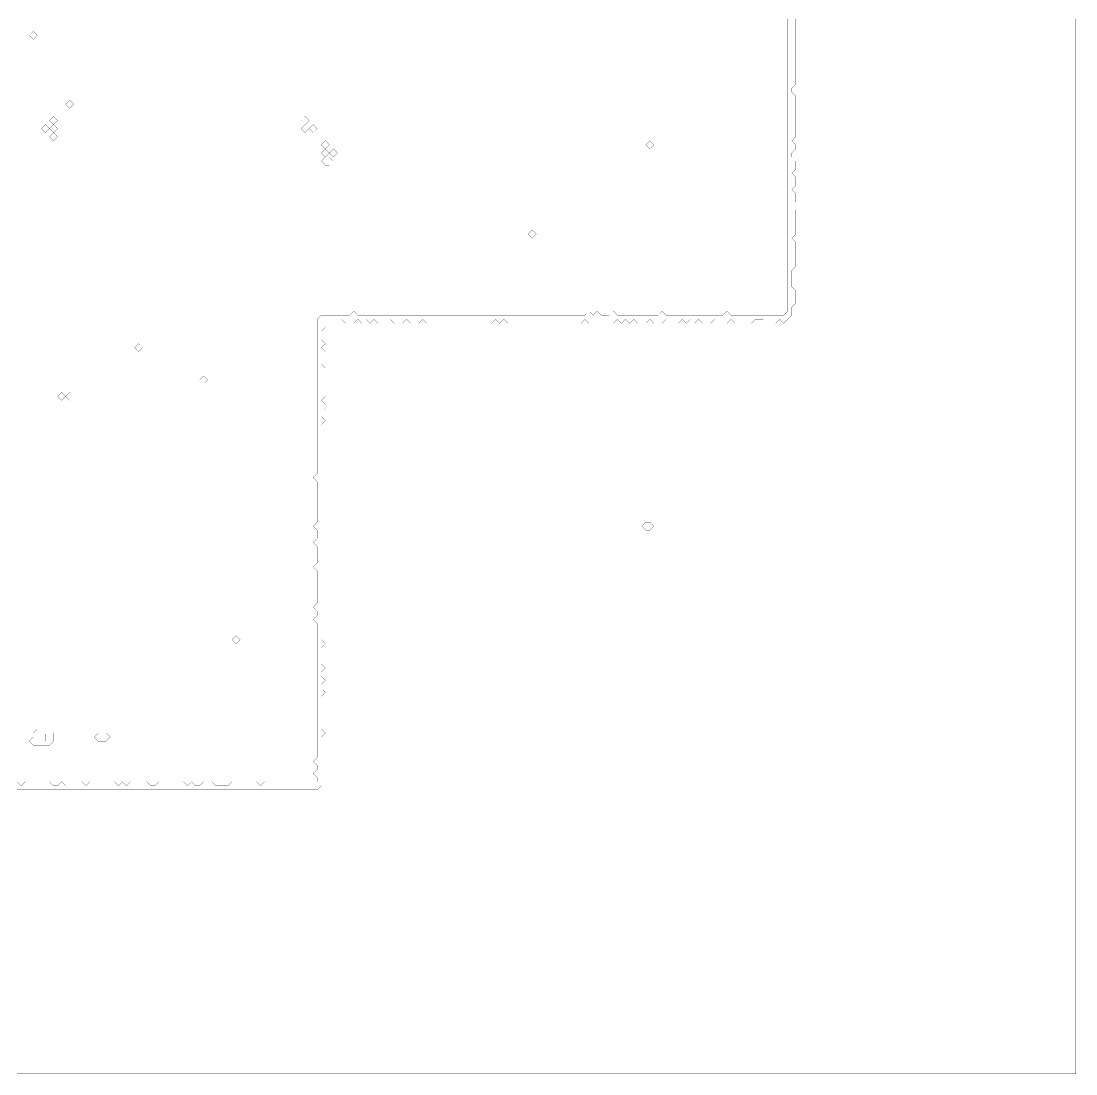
# Model space of a CAD drawing. Header units: metres. Extents: x 0 to 5148, y -5148 to 0.
# Drawn here: x 2529 to 5148, y -5148 to -2534 of the extents above; entities that cross this region are included whole.
import ezdxf

# ---------------------------------------------------------------- set-up
doc = ezdxf.new("R2010")
doc.units = ezdxf.units.M
for name, color, linetype in [('conductor', 1, 'Continuous'), ('dielectric', 8, 'Continuous'), ('substrate', 5, 'Continuous')]:
    doc.layers.add(name, color=color, linetype=linetype)

msp = doc.modelspace()

# ---------------------------------------------------------------- linework, layer by layer
at = {"layer": 'conductor', "const_width": 0.5}
msp.add_lwpolyline([(2518.6, -4422.6), (2528.6, -4432.7), (2538.7, -4422.6), (2548.8, -4422.6), (2558.9, -4422.6), (2568.9, -4422.6), (2579, -4422.6), (2589.1, -4422.6), (2599.1, -4422.6), (2609.2, -4432.7), (2619.3, -4432.7), (2629.4, -4422.6), (2639.4, -4432.7), (2649.5, -4422.6), (2659.6, -4422.6), (2669.7, -4422.6), (2679.7, -4422.6), (2689.8, -4432.7), (2699.9, -4422.6), (2710, -4422.6), (2720, -4422.6), (2730.1, -4422.6), (2740.2, -4422.6), (2750.3, -4422.6), (2760.3, -4422.6), (2770.4, -4432.7), (2780.5, -4422.6), (2790.6, -4432.7), (2800.6, -4422.6), (2810.7, -4422.6), (2820.8, -4422.6), (2830.9, -4422.6), (2840.9, -4422.6), (2851, -4432.7), (2861.1, -4432.7), (2871.2, -4422.6), (2881.2, -4422.6), (2891.3, -4422.6), (2901.4, -4422.6), (2911.4, -4422.6), (2921.5, -4422.6), (2931.6, -4422.6), (2941.7, -4432.7), (2951.7, -4422.6), (2961.8, -4432.7), (2971.9, -4432.7), (2982, -4422.6), (2992, -4422.6), (3002.1, -4422.6), (3012.2, -4432.7), (3022.3, -4432.7), (3032.3, -4432.7), (3042.4, -4432.7), (3052.5, -4422.6), (3062.6, -4422.6), (3072.6, -4422.6), (3082.7, -4422.6), (3092.8, -4422.6), (3102.9, -4422.6), (3112.9, -4422.6), (3123, -4432.7), (3133.1, -4422.6), (3143.2, -4422.6), (3153.2, -4422.6), (3163.3, -4422.6), (3173.4, -4422.6), (3183.5, -4422.6), (3193.5, -4422.6), (3203.6, -4422.6), (3213.7, -4422.6), (3223.8, -4422.6), (3233.8, -4422.6), (3243.9, -4422.6), (3254, -4422.6), (3264, -4422.6), (3264, -4412.5), (3254, -4402.4), (3264, -4392.4), (3264, -4382.3), (3254, -4372.2), (3264, -4362.1), (3264, -4352.1), (3264, -4342), (3264, -4331.9), (3264, -4321.8), (3264, -4311.8), (3264, -4301.7), (3264, -4291.6), (3264, -4281.5), (3264, -4271.5), (3264, -4261.4), (3264, -4251.3), (3264, -4241.2), (3264, -4231.2), (3264, -4221.1), (3264, -4211), (3264, -4200.9), (3264, -4190.9), (3264, -4180.8), (3264, -4170.7), (3264, -4160.7), (3264, -4150.6), (3264, -4140.5), (3264, -4130.4), (3264, -4120.4), (3264, -4110.3), (3264, -4100.2), (3264, -4090.1), (3264, -4080.1), (3264, -4070), (3264, -4059.9), (3264, -4049.8), (3264, -4039.8), (3264, -4029.7), (3254, -4019.6), (3264, -4009.5), (3264, -3999.5), (3254, -3989.4), (3264, -3979.3), (3264, -3969.2), (3264, -3959.2), (3264, -3949.1), (3264, -3939), (3264, -3928.9), (3264, -3918.9), (3264, -3908.8), (3264, -3898.7), (3254, -3888.6), (3264, -3878.6), (3264, -3868.5), (3264, -3858.4), (3264, -3848.4), (3264, -3838.3), (3254, -3828.2), (3264, -3818.1), (3264, -3808.1), (3264, -3798), (3254, -3787.9), (3264, -3777.8), (3264, -3767.8), (3264, -3757.7), (3264, -3747.6), (3264, -3737.5), (3264, -3727.5), (3264, -3717.4), (3264, -3707.3), (3264, -3697.2), (3264, -3687.2), (3264, -3677.1), (3254, -3667), (3264, -3656.9), (3264, -3646.9), (3264, -3636.8), (3264, -3626.7), (3264, -3616.6), (3264, -3606.6), (3264, -3596.5), (3264, -3586.4), (3264, -3576.3), (3264, -3566.3), (3264, -3556.2), (3264, -3546.1), (3264, -3536.1), (3264, -3526), (3264, -3515.9), (3264, -3505.8), (3264, -3495.8), (3264, -3485.7), (3264, -3475.6), (3264, -3465.5), (3264, -3455.5), (3264, -3445.4), (3264, -3435.3), (3264, -3425.2), (3264, -3415.2), (3264, -3405.1), (3264, -3395), (3264, -3384.9), (3264, -3374.9), (3264, -3364.8), (3264, -3354.7), (3264, -3344.6), (3264, -3334.6), (3264, -3324.5), (3264, -3314.4), (3264, -3304.3), (3264, -3294.3), (3264, -3284.2), (3264, -3274.1), (3274.1, -3264), (3284.2, -3264), (3294.3, -3264), (3304.3, -3264), (3314.4, -3264), (3324.5, -3264), (3334.6, -3264), (3344.6, -3264), (3354.7, -3254), (3364.8, -3264), (3374.9, -3264), (3384.9, -3264), (3395, -3264), (3405.1, -3264), (3415.2, -3264), (3425.2, -3264), (3435.3, -3264), (3445.4, -3264), (3455.5, -3264), (3465.5, -3264), (3475.6, -3264), (3485.7, -3264), (3495.8, -3264), (3505.8, -3264), (3515.9, -3264), (3526, -3264), (3536.1, -3264), (3546.1, -3264), (3556.2, -3264), (3566.3, -3264), (3576.3, -3264), (3586.4, -3264), (3596.5, -3264), (3606.6, -3264), (3616.6, -3264), (3626.7, -3264), (3636.8, -3264), (3646.9, -3264), (3656.9, -3264), (3667, -3264), (3677.1, -3264), (3687.2, -3264), (3697.2, -3264), (3707.3, -3264), (3717.4, -3264), (3727.5, -3264), (3737.5, -3264), (3747.6, -3264), (3757.7, -3264), (3767.8, -3264), (3777.8, -3264), (3787.9, -3264), (3798, -3264), (3808.1, -3264), (3818.1, -3264), (3828.2, -3264), (3838.3, -3264), (3848.4, -3264), (3858.4, -3264), (3868.5, -3264), (3878.6, -3264), (3888.6, -3264), (3898.7, -3264), (3908.8, -3264), (3918.9, -3264), (3928.9, -3264), (3939, -3254), (3949.1, -3264), (3959.2, -3254), (3969.2, -3264), (3979.3, -3264), (3989.4, -3264), (3999.5, -3254), (4009.5, -3264), (4019.6, -3264), (4029.7, -3264), (4039.8, -3264), (4049.8, -3264), (4059.9, -3264), (4070, -3264), (4080.1, -3264), (4090.1, -3264), (4100.2, -3264), (4110.3, -3264), (4120.4, -3254), (4130.4, -3264), (4140.5, -3264), (4150.6, -3264), (4160.7, -3264), (4170.7, -3264), (4180.8, -3264), (4190.9, -3264), (4200.9, -3264), (4211, -3264), (4221.1, -3264), (4231.2, -3264), (4241.2, -3264), (4251.3, -3264), (4261.4, -3264), (4271.5, -3264), (4281.5, -3254), (4291.6, -3264), (4301.7, -3264), (4311.8, -3264), (4321.8, -3264), (4331.9, -3264), (4342, -3264), (4352.1, -3264), (4362.1, -3264), (4372.2, -3264), (4382.3, -3264), (4392.4, -3264), (4402.4, -3264), (4412.5, -3264), (4422.6, -3264), (4432.7, -3254), (4432.7, -3243.9), (4432.7, -3233.8), (4432.7, -3223.8), (4432.7, -3213.7), (4432.7, -3203.6), (4432.7, -3193.5), (4432.7, -3183.5), (4432.7, -3173.4), (4432.7, -3163.3), (4432.7, -3153.2), (4432.7, -3143.2), (4432.7, -3133.1), (4432.7, -3123), (4432.7, -3112.9), (4432.7, -3102.9), (4432.7, -3092.8), (4432.7, -3082.7), (4432.7, -3072.6), (4432.7, -3062.6), (4432.7, -3052.5), (4432.7, -3042.4), (4432.7, -3032.3), (4432.7, -3022.3), (4432.7, -3012.2), (4432.7, -3002.1), (4432.7, -2992), (4432.7, -2982), (4432.7, -2971.9), (4432.7, -2961.8), (4432.7, -2951.7), (4432.7, -2941.7), (4432.7, -2931.6), (4432.7, -2921.5), (4432.7, -2911.4), (4432.7, -2901.4), (4432.7, -2891.3), (4432.7, -2881.2), (4432.7, -2871.2), (4432.7, -2861.1), (4432.7, -2851), (4432.7, -2840.9), (4432.7, -2830.9), (4432.7, -2820.8), (4432.7, -2810.7), (4432.7, -2800.6), (4432.7, -2790.6), (4432.7, -2780.5), (4432.7, -2770.4), (4432.7, -2760.3), (4432.7, -2750.3), (4432.7, -2740.2), (4432.7, -2730.1), (4432.7, -2720), (4432.7, -2710), (4432.7, -2699.9), (4432.7, -2689.8), (4432.7, -2679.7), (4432.7, -2669.7), (4432.7, -2659.6), (4432.7, -2649.5), (4432.7, -2639.4), (4432.7, -2629.4), (4432.7, -2619.3), (4432.7, -2609.2), (4432.7, -2599.1), (4432.7, -2589.1), (4432.7, -2579), (4432.7, -2568.9), (4432.7, -2558.9), (4432.7, -2548.8), (4432.7, -2538.7), (4432.7, -2528.6)], dxfattribs=at)
for points in [[(2548.8, -2568.9), (2558.9, -2558.9), (2568.9, -2568.9), (2558.9, -2579)], [(2639.4, -2740.2), (2649.5, -2730.1), (2659.6, -2740.2), (2649.5, -2750.3)], [(2599.1, -2780.5), (2609.2, -2770.4), (2619.3, -2780.5), (2609.2, -2790.6)], [(3223.8, -2780.5), (3233.8, -2770.4), (3243.9, -2780.5), (3233.8, -2790.6)], [(2579, -2800.6), (2589.1, -2790.6), (2599.1, -2800.6), (2589.1, -2810.7)], [(2599.1, -2800.6), (2609.2, -2790.6), (2619.3, -2800.6), (2609.2, -2810.7)], [(3223.8, -2800.6), (3233.8, -2790.6), (3243.9, -2800.6), (3233.8, -2810.7)], [(3243.9, -2800.6), (3254, -2790.6), (3264, -2800.6), (3254, -2810.7)], [(2599.1, -2820.8), (2609.2, -2810.7), (2619.3, -2820.8), (2609.2, -2830.9)], [(3274.1, -2840.9), (3284.2, -2830.9), (3294.3, -2840.9), (3284.2, -2851)], [(3274.1, -2861.1), (3284.2, -2851), (3294.3, -2861.1), (3284.2, -2871.2)], [(3294.3, -2861.1), (3304.3, -2851), (3314.4, -2861.1), (3304.3, -2871.2)], [(4080.1, -2840.9), (4090.1, -2830.9), (4100.2, -2840.9), (4090.1, -2851)], [(3274.1, -2881.2), (3284.2, -2871.2), (3294.3, -2871.2), (3304.3, -2881.2), (3294.3, -2891.3), (3284.2, -2891.3)], [(3787.9, -3062.6), (3798, -3052.5), (3808.1, -3062.6), (3798, -3072.6)], [(2810.7, -3344.6), (2820.8, -3334.6), (2830.9, -3344.6), (2820.8, -3354.7)], [(2971.9, -3425.2), (2982, -3415.2), (2992, -3425.2), (2982, -3435.3)], [(2619.3, -3465.5), (2629.4, -3455.5), (2639.4, -3465.5), (2629.4, -3475.6)], [(2639.4, -3465.5), (2649.5, -3455.5), (2659.6, -3465.5), (2649.5, -3475.6)], [(3052.5, -4070), (3062.6, -4059.9), (3072.6, -4070), (3062.6, -4080.1)], [(2558.9, -4301.7), (2568.9, -4291.6), (2579, -4291.6), (2589.1, -4291.6), (2599.1, -4291.6), (2609.2, -4301.7), (2609.2, -4311.8), (2609.2, -4321.8), (2599.1, -4331.9), (2589.1, -4331.9), (2579, -4331.9), (2568.9, -4331.9), (2558.9, -4331.9), (2548.8, -4321.8), (2558.9, -4311.8)], [(2710, -4311.8), (2720, -4301.7), (2730.1, -4301.7), (2740.2, -4301.7), (2750.3, -4311.8), (2740.2, -4321.8), (2730.1, -4321.8), (2720, -4321.8)]]:
    msp.add_lwpolyline(points, close=True, dxfattribs=at)
at = {"layer": 'dielectric', "const_width": 0.5}
for points in [[(3626.7, -2820.8)], [(2659.6, -4311.8)]]:
    msp.add_lwpolyline(points, close=True, dxfattribs=at)
at = {"layer": 'substrate', "const_width": 0.5}
for points in [[(2518.6, -5147.9), (2528.6, -5147.9), (2538.7, -5147.9), (2548.8, -5147.9), (2558.9, -5147.9), (2568.9, -5147.9), (2579, -5147.9), (2589.1, -5147.9), (2599.1, -5147.9), (2609.2, -5147.9), (2619.3, -5147.9), (2629.4, -5147.9), (2639.4, -5147.9), (2649.5, -5147.9), (2659.6, -5147.9), (2669.7, -5147.9), (2679.7, -5147.9), (2689.8, -5147.9), (2699.9, -5147.9), (2710, -5147.9), (2720, -5147.9), (2730.1, -5147.9), (2740.2, -5147.9), (2750.3, -5147.9), (2760.3, -5147.9), (2770.4, -5147.9), (2780.5, -5147.9), (2790.6, -5147.9), (2800.6, -5147.9), (2810.7, -5147.9), (2820.8, -5147.9), (2830.9, -5147.9), (2840.9, -5147.9), (2851, -5147.9), (2861.1, -5147.9), (2871.2, -5147.9), (2881.2, -5147.9), (2891.3, -5147.9), (2901.4, -5147.9), (2911.4, -5147.9), (2921.5, -5147.9), (2931.6, -5147.9), (2941.7, -5147.9), (2951.7, -5147.9), (2961.8, -5147.9), (2971.9, -5147.9), (2982, -5147.9), (2992, -5147.9), (3002.1, -5147.9), (3012.2, -5147.9), (3022.3, -5147.9), (3032.3, -5147.9), (3042.4, -5147.9), (3052.5, -5147.9), (3062.6, -5147.9), (3072.6, -5147.9), (3082.7, -5147.9), (3092.8, -5147.9), (3102.9, -5147.9), (3112.9, -5147.9), (3123, -5147.9), (3133.1, -5147.9), (3143.2, -5147.9), (3153.2, -5147.9), (3163.3, -5147.9), (3173.4, -5147.9), (3183.5, -5147.9), (3193.5, -5147.9), (3203.6, -5147.9), (3213.7, -5147.9), (3223.8, -5147.9), (3233.8, -5147.9), (3243.9, -5147.9), (3254, -5147.9), (3264, -5147.9), (3274.1, -5147.9), (3284.2, -5147.9), (3294.3, -5147.9), (3304.3, -5147.9), (3314.4, -5147.9), (3324.5, -5147.9), (3334.6, -5147.9), (3344.6, -5147.9), (3354.7, -5147.9), (3364.8, -5147.9), (3374.9, -5147.9), (3384.9, -5147.9), (3395, -5147.9), (3405.1, -5147.9), (3415.2, -5147.9), (3425.2, -5147.9), (3435.3, -5147.9), (3445.4, -5147.9), (3455.5, -5147.9), (3465.5, -5147.9), (3475.6, -5147.9), (3485.7, -5147.9), (3495.8, -5147.9), (3505.8, -5147.9), (3515.9, -5147.9), (3526, -5147.9), (3536.1, -5147.9), (3546.1, -5147.9), (3556.2, -5147.9), (3566.3, -5147.9), (3576.3, -5147.9), (3586.4, -5147.9), (3596.5, -5147.9), (3606.6, -5147.9), (3616.6, -5147.9), (3626.7, -5147.9), (3636.8, -5147.9), (3646.9, -5147.9), (3656.9, -5147.9), (3667, -5147.9), (3677.1, -5147.9), (3687.2, -5147.9), (3697.2, -5147.9), (3707.3, -5147.9), (3717.4, -5147.9), (3727.5, -5147.9), (3737.5, -5147.9), (3747.6, -5147.9), (3757.7, -5147.9), (3767.8, -5147.9), (3777.8, -5147.9), (3787.9, -5147.9), (3798, -5147.9), (3808.1, -5147.9), (3818.1, -5147.9), (3828.2, -5147.9), (3838.3, -5147.9), (3848.4, -5147.9), (3858.4, -5147.9), (3868.5, -5147.9), (3878.6, -5147.9), (3888.6, -5147.9), (3898.7, -5147.9), (3908.8, -5147.9), (3918.9, -5147.9), (3928.9, -5147.9), (3939, -5147.9), (3949.1, -5147.9), (3959.2, -5147.9), (3969.2, -5147.9), (3979.3, -5147.9), (3989.4, -5147.9), (3999.5, -5147.9), (4009.5, -5147.9), (4019.6, -5147.9), (4029.7, -5147.9), (4039.8, -5147.9), (4049.8, -5147.9), (4059.9, -5147.9), (4070, -5147.9), (4080.1, -5147.9), (4090.1, -5147.9), (4100.2, -5147.9), (4110.3, -5147.9), (4120.4, -5147.9), (4130.4, -5147.9), (4140.5, -5147.9), (4150.6, -5147.9), (4160.7, -5147.9), (4170.7, -5147.9), (4180.8, -5147.9), (4190.9, -5147.9), (4200.9, -5147.9), (4211, -5147.9), (4221.1, -5147.9), (4231.2, -5147.9), (4241.2, -5147.9), (4251.3, -5147.9), (4261.4, -5147.9), (4271.5, -5147.9), (4281.5, -5147.9), (4291.6, -5147.9), (4301.7, -5147.9), (4311.8, -5147.9), (4321.8, -5147.9), (4331.9, -5147.9), (4342, -5147.9), (4352.1, -5147.9), (4362.1, -5147.9), (4372.2, -5147.9), (4382.3, -5147.9), (4392.4, -5147.9), (4402.4, -5147.9), (4412.5, -5147.9), (4422.6, -5147.9), (4432.7, -5147.9), (4442.7, -5147.9), (4452.8, -5147.9), (4462.9, -5147.9), (4473, -5147.9), (4483, -5147.9), (4493.1, -5147.9), (4503.2, -5147.9), (4513.2, -5147.9), (4523.3, -5147.9), (4533.4, -5147.9), (4543.5, -5147.9), (4553.5, -5147.9), (4563.6, -5147.9), (4573.7, -5147.9), (4583.8, -5147.9), (4593.8, -5147.9), (4603.9, -5147.9), (4614, -5147.9), (4624.1, -5147.9), (4634.1, -5147.9), (4644.2, -5147.9), (4654.3, -5147.9), (4664.4, -5147.9), (4674.4, -5147.9), (4684.5, -5147.9), (4694.6, -5147.9), (4704.7, -5147.9), (4714.7, -5147.9), (4724.8, -5147.9), (4734.9, -5147.9), (4745, -5147.9), (4755, -5147.9), (4765.1, -5147.9), (4775.2, -5147.9), (4785.3, -5147.9), (4795.3, -5147.9), (4805.4, -5147.9), (4815.5, -5147.9), (4825.6, -5147.9), (4835.6, -5147.9), (4845.7, -5147.9), (4855.8, -5147.9), (4865.8, -5147.9), (4875.9, -5147.9), (4886, -5147.9), (4896.1, -5147.9), (4906.1, -5147.9), (4916.2, -5147.9), (4926.3, -5147.9), (4936.4, -5147.9), (4946.4, -5147.9), (4956.5, -5147.9), (4966.6, -5147.9), (4976.7, -5147.9), (4986.7, -5147.9), (4996.8, -5147.9), (5006.9, -5147.9), (5017, -5147.9), (5027, -5147.9), (5037.1, -5147.9), (5047.2, -5147.9), (5057.3, -5147.9), (5067.3, -5147.9), (5077.4, -5147.9), (5087.5, -5147.9), (5097.6, -5147.9), (5107.6, -5147.9), (5117.7, -5147.9), (5127.8, -5147.9), (5137.9, -5147.9), (5147.9, -5147.9), (5147.9, -5137.9), (5147.9, -5127.8), (5147.9, -5117.7), (5147.9, -5107.6), (5147.9, -5097.6), (5147.9, -5087.5), (5147.9, -5077.4), (5147.9, -5067.3), (5147.9, -5057.3), (5147.9, -5047.2), (5147.9, -5037.1), (5147.9, -5027), (5147.9, -5017), (5147.9, -5006.9), (5147.9, -4996.8), (5147.9, -4986.7), (5147.9, -4976.7), (5147.9, -4966.6), (5147.9, -4956.5), (5147.9, -4946.4), (5147.9, -4936.4), (5147.9, -4926.3), (5147.9, -4916.2), (5147.9, -4906.1), (5147.9, -4896.1), (5147.9, -4886), (5147.9, -4875.9), (5147.9, -4865.8), (5147.9, -4855.8), (5147.9, -4845.7), (5147.9, -4835.6), (5147.9, -4825.6), (5147.9, -4815.5), (5147.9, -4805.4), (5147.9, -4795.3), (5147.9, -4785.3), (5147.9, -4775.2), (5147.9, -4765.1), (5147.9, -4755), (5147.9, -4745), (5147.9, -4734.9), (5147.9, -4724.8), (5147.9, -4714.7), (5147.9, -4704.7), (5147.9, -4694.6), (5147.9, -4684.5), (5147.9, -4674.4), (5147.9, -4664.4), (5147.9, -4654.3), (5147.9, -4644.2), (5147.9, -4634.1), (5147.9, -4624.1), (5147.9, -4614), (5147.9, -4603.9), (5147.9, -4593.8), (5147.9, -4583.8), (5147.9, -4573.7), (5147.9, -4563.6), (5147.9, -4553.5), (5147.9, -4543.5), (5147.9, -4533.4), (5147.9, -4523.3), (5147.9, -4513.2), (5147.9, -4503.2), (5147.9, -4493.1), (5147.9, -4483), (5147.9, -4473), (5147.9, -4462.9), (5147.9, -4452.8), (5147.9, -4442.7), (5147.9, -4432.7), (5147.9, -4422.6), (5147.9, -4412.5), (5147.9, -4402.4), (5147.9, -4392.4), (5147.9, -4382.3), (5147.9, -4372.2), (5147.9, -4362.1), (5147.9, -4352.1), (5147.9, -4342), (5147.9, -4331.9), (5147.9, -4321.8), (5147.9, -4311.8), (5147.9, -4301.7), (5147.9, -4291.6), (5147.9, -4281.5), (5147.9, -4271.5), (5147.9, -4261.4), (5147.9, -4251.3), (5147.9, -4241.2), (5147.9, -4231.2), (5147.9, -4221.1), (5147.9, -4211), (5147.9, -4200.9), (5147.9, -4190.9), (5147.9, -4180.8), (5147.9, -4170.7), (5147.9, -4160.7), (5147.9, -4150.6), (5147.9, -4140.5), (5147.9, -4130.4), (5147.9, -4120.4), (5147.9, -4110.3), (5147.9, -4100.2), (5147.9, -4090.1), (5147.9, -4080.1), (5147.9, -4070), (5147.9, -4059.9), (5147.9, -4049.8), (5147.9, -4039.8), (5147.9, -4029.7), (5147.9, -4019.6), (5147.9, -4009.5), (5147.9, -3999.5), (5147.9, -3989.4), (5147.9, -3979.3), (5147.9, -3969.2), (5147.9, -3959.2), (5147.9, -3949.1), (5147.9, -3939), (5147.9, -3928.9), (5147.9, -3918.9), (5147.9, -3908.8), (5147.9, -3898.7), (5147.9, -3888.6), (5147.9, -3878.6), (5147.9, -3868.5), (5147.9, -3858.4), (5147.9, -3848.4), (5147.9, -3838.3), (5147.9, -3828.2), (5147.9, -3818.1), (5147.9, -3808.1), (5147.9, -3798), (5147.9, -3787.9), (5147.9, -3777.8), (5147.9, -3767.8), (5147.9, -3757.7), (5147.9, -3747.6), (5147.9, -3737.5), (5147.9, -3727.5), (5147.9, -3717.4), (5147.9, -3707.3), (5147.9, -3697.2), (5147.9, -3687.2), (5147.9, -3677.1), (5147.9, -3667), (5147.9, -3656.9), (5147.9, -3646.9), (5147.9, -3636.8), (5147.9, -3626.7), (5147.9, -3616.6), (5147.9, -3606.6), (5147.9, -3596.5), (5147.9, -3586.4), (5147.9, -3576.3), (5147.9, -3566.3), (5147.9, -3556.2), (5147.9, -3546.1), (5147.9, -3536.1), (5147.9, -3526), (5147.9, -3515.9), (5147.9, -3505.8), (5147.9, -3495.8), (5147.9, -3485.7), (5147.9, -3475.6), (5147.9, -3465.5), (5147.9, -3455.5), (5147.9, -3445.4), (5147.9, -3435.3), (5147.9, -3425.2), (5147.9, -3415.2), (5147.9, -3405.1), (5147.9, -3395), (5147.9, -3384.9), (5147.9, -3374.9), (5147.9, -3364.8), (5147.9, -3354.7), (5147.9, -3344.6), (5147.9, -3334.6), (5147.9, -3324.5), (5147.9, -3314.4), (5147.9, -3304.3), (5147.9, -3294.3), (5147.9, -3284.2), (5147.9, -3274.1), (5147.9, -3264), (5147.9, -3254), (5147.9, -3243.9), (5147.9, -3233.8), (5147.9, -3223.8), (5147.9, -3213.7), (5147.9, -3203.6), (5147.9, -3193.5), (5147.9, -3183.5), (5147.9, -3173.4), (5147.9, -3163.3), (5147.9, -3153.2), (5147.9, -3143.2), (5147.9, -3133.1), (5147.9, -3123), (5147.9, -3112.9), (5147.9, -3102.9), (5147.9, -3092.8), (5147.9, -3082.7), (5147.9, -3072.6), (5147.9, -3062.6), (5147.9, -3052.5), (5147.9, -3042.4), (5147.9, -3032.3), (5147.9, -3022.3), (5147.9, -3012.2), (5147.9, -3002.1), (5147.9, -2992), (5147.9, -2982), (5147.9, -2971.9), (5147.9, -2961.8), (5147.9, -2951.7), (5147.9, -2941.7), (5147.9, -2931.6), (5147.9, -2921.5), (5147.9, -2911.4), (5147.9, -2901.4), (5147.9, -2891.3), (5147.9, -2881.2), (5147.9, -2871.2), (5147.9, -2861.1), (5147.9, -2851), (5147.9, -2840.9), (5147.9, -2830.9), (5147.9, -2820.8), (5147.9, -2810.7), (5147.9, -2800.6), (5147.9, -2790.6), (5147.9, -2780.5), (5147.9, -2770.4), (5147.9, -2760.3), (5147.9, -2750.3), (5147.9, -2740.2), (5147.9, -2730.1), (5147.9, -2720), (5147.9, -2710), (5147.9, -2699.9), (5147.9, -2689.8), (5147.9, -2679.7), (5147.9, -2669.7), (5147.9, -2659.6), (5147.9, -2649.5), (5147.9, -2639.4), (5147.9, -2629.4), (5147.9, -2619.3), (5147.9, -2609.2), (5147.9, -2599.1), (5147.9, -2589.1), (5147.9, -2579), (5147.9, -2568.9), (5147.9, -2558.9), (5147.9, -2548.8), (5147.9, -2538.7), (5147.9, -2528.6)], [(4452.8, -2528.6), (4452.8, -2538.7), (4452.8, -2548.8), (4452.8, -2558.9), (4452.8, -2568.9), (4452.8, -2579), (4452.8, -2589.1), (4452.8, -2599.1), (4452.8, -2609.2), (4452.8, -2619.3), (4452.8, -2629.4), (4452.8, -2639.4), (4452.8, -2649.5), (4452.8, -2659.6), (4452.8, -2669.7), (4452.8, -2679.7), (4452.8, -2689.8), (4442.7, -2699.9), (4442.7, -2710), (4452.8, -2720), (4452.8, -2730.1), (4452.8, -2740.2), (4452.8, -2750.3), (4452.8, -2760.3), (4452.8, -2770.4), (4452.8, -2780.5), (4452.8, -2790.6), (4452.8, -2800.6), (4452.8, -2810.7), (4452.8, -2820.8), (4442.7, -2830.9), (4452.8, -2840.9), (4452.8, -2851), (4442.7, -2861.1), (4442.7, -2871.2), (4452.8, -2881.2), (4452.8, -2891.3), (4452.8, -2901.4), (4442.7, -2911.4), (4452.8, -2921.5), (4452.8, -2931.6), (4452.8, -2941.7), (4442.7, -2951.7), (4452.8, -2961.8), (4452.8, -2971.9), (4452.8, -2982), (4442.7, -2992), (4452.8, -3002.1), (4452.8, -3012.2), (4452.8, -3022.3), (4452.8, -3032.3), (4452.8, -3042.4), (4452.8, -3052.5), (4452.8, -3062.6), (4442.7, -3072.6), (4452.8, -3082.7), (4452.8, -3092.8), (4452.8, -3102.9), (4452.8, -3112.9), (4452.8, -3123), (4452.8, -3133.1), (4452.8, -3143.2), (4442.7, -3153.2), (4442.7, -3163.3), (4442.7, -3173.4), (4442.7, -3183.5), (4442.7, -3193.5), (4452.8, -3203.6), (4452.8, -3213.7), (4452.8, -3223.8), (4452.8, -3233.8), (4442.7, -3243.9), (4442.7, -3254), (4442.7, -3264), (4432.7, -3274.1), (4422.6, -3284.2), (4412.5, -3274.1), (4402.4, -3284.2), (4392.4, -3284.2), (4382.3, -3284.2), (4372.2, -3274.1), (4362.1, -3274.1), (4352.1, -3274.1), (4342, -3284.2), (4331.9, -3284.2), (4321.8, -3284.2), (4311.8, -3284.2), (4301.7, -3284.2), (4291.6, -3274.1), (4281.5, -3284.2), (4271.5, -3284.2), (4261.4, -3284.2), (4251.3, -3274.1), (4241.2, -3284.2), (4231.2, -3284.2), (4221.1, -3284.2), (4211, -3274.1), (4200.9, -3284.2), (4190.9, -3274.1), (4180.8, -3284.2), (4170.7, -3274.1), (4160.7, -3284.2), (4150.6, -3284.2), (4140.5, -3284.2), (4130.4, -3274.1), (4120.4, -3284.2), (4110.3, -3284.2), (4100.2, -3284.2), (4090.1, -3274.1), (4080.1, -3284.2), (4070, -3284.2), (4059.9, -3284.2), (4049.8, -3274.1), (4039.8, -3284.2), (4029.7, -3274.1), (4019.6, -3284.2), (4009.5, -3274.1), (3999.5, -3284.2), (3989.4, -3284.2), (3979.3, -3284.2), (3969.2, -3284.2), (3959.2, -3284.2), (3949.1, -3284.2), (3939, -3284.2), (3928.9, -3274.1), (3918.9, -3284.2), (3908.8, -3284.2), (3898.7, -3284.2), (3888.6, -3284.2), (3878.6, -3284.2), (3868.5, -3284.2), (3858.4, -3284.2), (3848.4, -3284.2), (3838.3, -3284.2), (3828.2, -3284.2), (3818.1, -3284.2), (3808.1, -3284.2), (3798, -3284.2), (3787.9, -3284.2), (3777.8, -3284.2), (3767.8, -3284.2), (3757.7, -3284.2), (3747.6, -3284.2), (3737.5, -3284.2), (3727.5, -3274.1), (3717.4, -3284.2), (3707.3, -3274.1), (3697.2, -3284.2), (3687.2, -3284.2), (3677.1, -3284.2), (3667, -3284.2), (3656.9, -3284.2), (3646.9, -3284.2), (3636.8, -3284.2), (3626.7, -3284.2), (3616.6, -3284.2), (3606.6, -3284.2), (3596.5, -3284.2), (3586.4, -3284.2), (3576.3, -3284.2), (3566.3, -3284.2), (3556.2, -3284.2), (3546.1, -3284.2), (3536.1, -3284.2), (3526, -3274.1), (3515.9, -3284.2), (3505.8, -3284.2), (3495.8, -3284.2), (3485.7, -3274.1), (3475.6, -3284.2), (3465.5, -3284.2), (3455.5, -3284.2), (3445.4, -3274.1), (3435.3, -3284.2), (3425.2, -3284.2), (3415.2, -3284.2), (3405.1, -3274.1), (3395, -3284.2), (3384.9, -3274.1), (3374.9, -3284.2), (3364.8, -3274.1), (3354.7, -3284.2), (3344.6, -3284.2), (3334.6, -3284.2), (3324.5, -3274.1), (3314.4, -3284.2), (3304.3, -3284.2), (3294.3, -3284.2), (3284.2, -3284.2), (3284.2, -3294.3), (3274.1, -3304.3), (3274.1, -3314.4), (3274.1, -3324.5), (3284.2, -3334.6), (3274.1, -3344.6), (3284.2, -3354.7), (3284.2, -3364.8), (3284.2, -3374.9), (3274.1, -3384.9), (3284.2, -3395), (3284.2, -3405.1), (3284.2, -3415.2), (3284.2, -3425.2), (3284.2, -3435.3), (3284.2, -3445.4), (3284.2, -3455.5), (3284.2, -3465.5), (3274.1, -3475.6), (3284.2, -3485.7), (3284.2, -3495.8), (3274.1, -3505.8), (3274.1, -3515.9), (3284.2, -3526), (3274.1, -3536.1), (3274.1, -3546.1), (3284.2, -3556.2), (3274.1, -3566.3), (3274.1, -3576.3), (3274.1, -3586.4), (3274.1, -3596.5), (3274.1, -3606.6), (3274.1, -3616.6), (3274.1, -3626.7), (3274.1, -3636.8), (3274.1, -3646.9), (3274.1, -3656.9), (3274.1, -3667), (3274.1, -3677.1), (3274.1, -3687.2), (3274.1, -3697.2), (3274.1, -3707.3), (3274.1, -3717.4), (3274.1, -3727.5), (3274.1, -3737.5), (3274.1, -3747.6), (3274.1, -3757.7), (3274.1, -3767.8), (3274.1, -3777.8), (3274.1, -3787.9), (3274.1, -3798), (3274.1, -3808.1), (3274.1, -3818.1), (3274.1, -3828.2), (3274.1, -3838.3), (3274.1, -3848.4), (3274.1, -3858.4), (3274.1, -3868.5), (3274.1, -3878.6), (3274.1, -3888.6), (3274.1, -3898.7), (3274.1, -3908.8), (3274.1, -3918.9), (3274.1, -3928.9), (3274.1, -3939), (3274.1, -3949.1), (3274.1, -3959.2), (3274.1, -3969.2), (3274.1, -3979.3), (3274.1, -3989.4), (3274.1, -3999.5), (3274.1, -4009.5), (3274.1, -4019.6), (3274.1, -4029.7), (3274.1, -4039.8), (3274.1, -4049.8), (3274.1, -4059.9), (3274.1, -4070), (3284.2, -4080.1), (3274.1, -4090.1), (3274.1, -4100.2), (3274.1, -4110.3), (3274.1, -4120.4), (3274.1, -4130.4), (3284.2, -4140.5), (3274.1, -4150.6), (3274.1, -4160.7), (3284.2, -4170.7), (3274.1, -4180.8), (3274.1, -4190.9), (3284.2, -4200.9), (3274.1, -4211), (3274.1, -4221.1), (3274.1, -4231.2), (3274.1, -4241.2), (3274.1, -4251.3), (3274.1, -4261.4), (3274.1, -4271.5), (3274.1, -4281.5), (3274.1, -4291.6), (3284.2, -4301.7), (3274.1, -4311.8), (3274.1, -4321.8), (3274.1, -4331.9), (3274.1, -4342), (3274.1, -4352.1), (3274.1, -4362.1), (3274.1, -4372.2), (3274.1, -4382.3), (3274.1, -4392.4), (3274.1, -4402.4), (3274.1, -4412.5), (3274.1, -4422.6), (3274.1, -4432.7), (3264, -4442.7), (3254, -4442.7), (3243.9, -4442.7), (3233.8, -4442.7), (3223.8, -4442.7), (3213.7, -4442.7), (3203.6, -4442.7), (3193.5, -4442.7), (3183.5, -4442.7), (3173.4, -4442.7), (3163.3, -4442.7), (3153.2, -4442.7), (3143.2, -4442.7), (3133.1, -4442.7), (3123, -4442.7), (3112.9, -4442.7), (3102.9, -4442.7), (3092.8, -4442.7), (3082.7, -4442.7), (3072.6, -4442.7), (3062.6, -4442.7), (3052.5, -4442.7), (3042.4, -4442.7), (3032.3, -4442.7), (3022.3, -4442.7), (3012.2, -4442.7), (3002.1, -4442.7), (2992, -4442.7), (2982, -4442.7), (2971.9, -4442.7), (2961.8, -4442.7), (2951.7, -4442.7), (2941.7, -4442.7), (2931.6, -4442.7), (2921.5, -4442.7), (2911.4, -4442.7), (2901.4, -4442.7), (2891.3, -4442.7), (2881.2, -4442.7), (2871.2, -4442.7), (2861.1, -4442.7), (2851, -4442.7), (2840.9, -4442.7), (2830.9, -4442.7), (2820.8, -4442.7), (2810.7, -4442.7), (2800.6, -4442.7), (2790.6, -4442.7), (2780.5, -4442.7), (2770.4, -4442.7), (2760.3, -4442.7), (2750.3, -4442.7), (2740.2, -4442.7), (2730.1, -4442.7), (2720, -4442.7), (2710, -4442.7), (2699.9, -4442.7), (2689.8, -4442.7), (2679.7, -4442.7), (2669.7, -4442.7), (2659.6, -4442.7), (2649.5, -4442.7), (2639.4, -4442.7), (2629.4, -4442.7), (2619.3, -4442.7), (2609.2, -4442.7), (2599.1, -4442.7), (2589.1, -4442.7), (2579, -4442.7), (2568.9, -4442.7), (2558.9, -4442.7), (2548.8, -4442.7), (2538.7, -4442.7), (2528.6, -4442.7), (2518.6, -4442.7)]]:
    msp.add_lwpolyline(points, dxfattribs=at)
for points in [[(2649.5, -2740.2)], [(2589.1, -2800.6)], [(2609.2, -2780.5)], [(2609.2, -2800.6)], [(3233.8, -2800.6)], [(3254, -2800.6)], [(2609.2, -2820.8)], [(3626.7, -2820.8)], [(3294.3, -2881.2)], [(2649.5, -3465.5)], [(4070, -3787.9), (4080.1, -3777.8), (4090.1, -3777.8), (4100.2, -3787.9), (4090.1, -3798), (4080.1, -3798)], [(2568.9, -4301.7), (2568.9, -4311.8)], [(2589.1, -4301.7), (2589.1, -4311.8), (2589.1, -4321.8), (2589.1, -4311.8)], [(2659.6, -4311.8)], [(2730.1, -4311.8)]]:
    msp.add_lwpolyline(points, close=True, dxfattribs=at)

doc.saveas('drawing.dxf')
